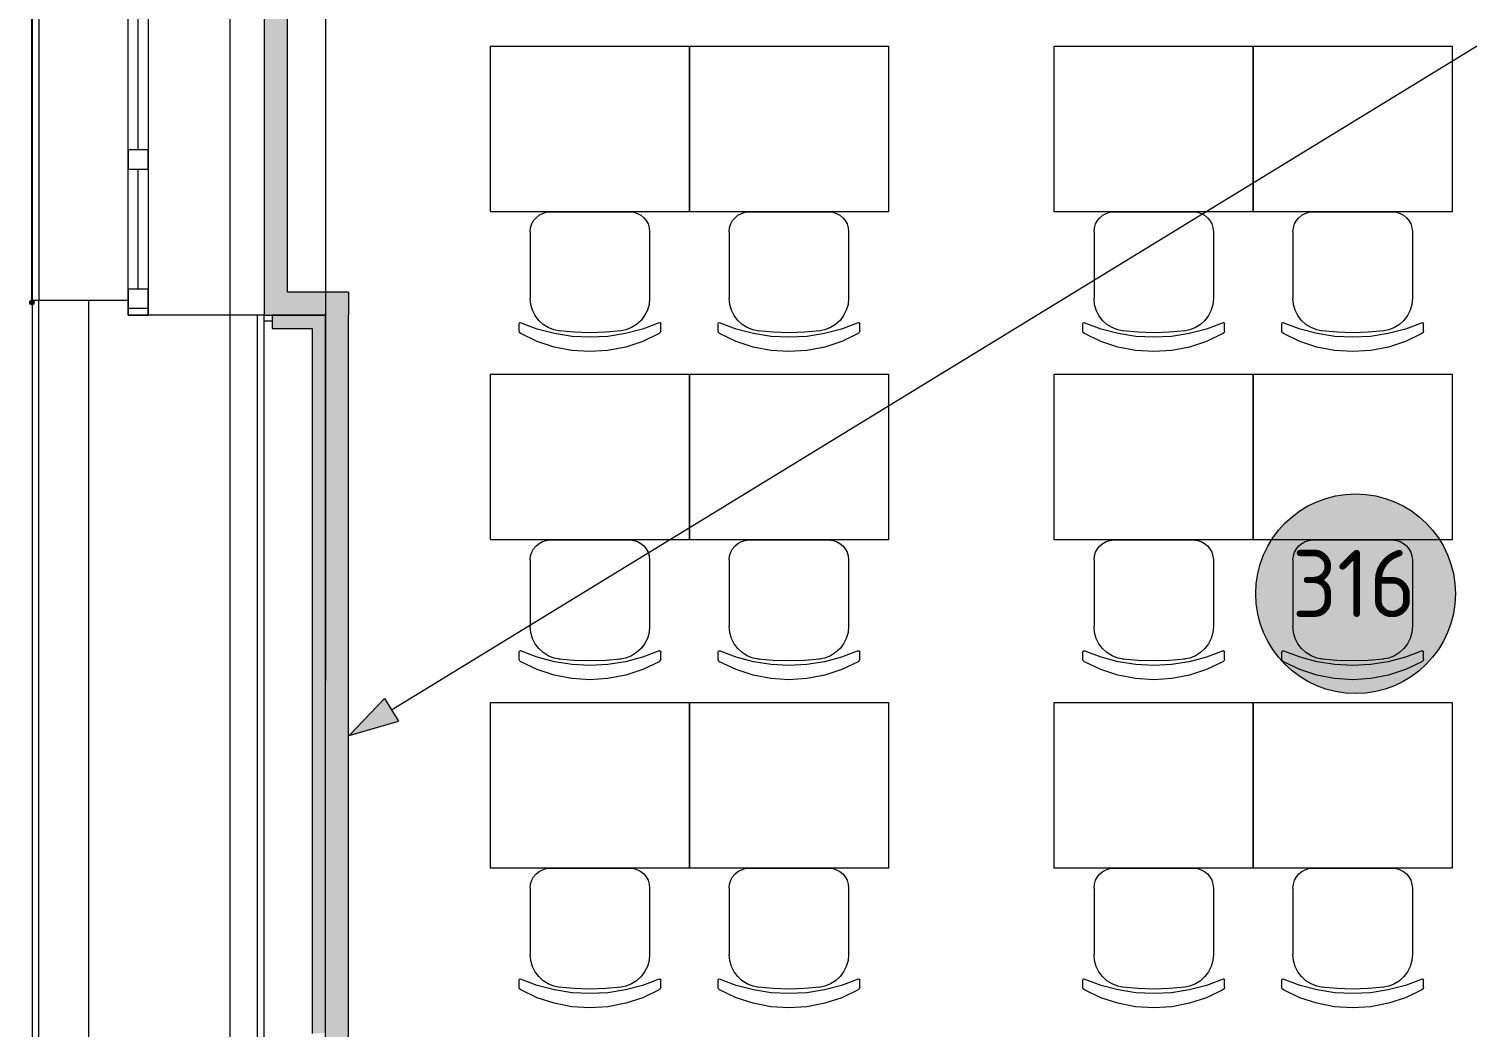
# Model space of a CAD drawing. Header units: millimetres. Extents: x 0 to 1189, y 0 to 841.
# Drawn here: x 232.6 to 275.97, y 523.17 to 553.3 of the extents above; entities that cross this region are included whole.
import ezdxf

# ---------------------------------------------------------------- set-up
doc = ezdxf.new("R2010")
doc.units = ezdxf.units.MM

msp = doc.modelspace()

# ---------------------------------------------------------------- hatches: boundary and pattern name
at = {"true_color": 0xf1d696}
h = msp.add_hatch(color=41, dxfattribs=at)
h.dxf.hatch_style = 2
h.paths.add_polyline_path([(240.398367, 545.354604), (239.698366, 545.354604), (239.698366, 574.194648), (240.398367, 574.194648)])
h = msp.add_hatch(color=41, dxfattribs=at)
h.dxf.hatch_style = 2
h.paths.add_polyline_path([(239.698366, 544.654603), (240.398367, 545.354604), (240.398367, 544.654603)])
h = msp.add_hatch(color=41, dxfattribs=at)
h.dxf.hatch_style = 2
h.paths.add_polyline_path([(239.698366, 545.354604), (240.398367, 545.354604), (239.698366, 544.654603)])
h = msp.add_hatch(color=41, dxfattribs=at)
h.dxf.hatch_style = 2
h.paths.add_polyline_path([(240.398367, 544.654603), (240.398367, 545.354604), (241.542369, 545.354604), (241.542369, 544.654603)])
h = msp.add_hatch(color=41, dxfattribs=at)
h.dxf.hatch_style = 2
h.paths.add_polyline_path([(241.542369, 544.654603), (242.24237, 545.354604), (242.24237, 544.654603)])
h = msp.add_hatch(color=41, dxfattribs=at)
h.dxf.hatch_style = 2
h.paths.add_polyline_path([(241.542369, 545.354604), (242.24237, 545.354604), (241.542369, 544.654603)])
h = msp.add_hatch(color=7)
h.dxf.hatch_style = 2
h.paths.add_polyline_path([(232.698356, 544.951603), (232.761918, 544.978041), (232.788356, 545.041603), (232.761918, 545.105166), (232.698356, 545.131604), (232.688355, 545.131604), (232.624793, 545.105166), (232.598355, 545.041603), (232.624793, 544.978041), (232.688355, 544.951603)])
h = msp.add_hatch(color=7)
h.dxf.hatch_style = 2
h.paths.add_polyline_path([(239.937367, 544.654603), (241.142368, 544.654603), (241.142368, 544.254602), (239.937367, 544.254602)])
h = msp.add_hatch(color=7)
h.dxf.hatch_style = 2
h.paths.add_polyline_path([(241.541369, 544.654603), (241.542369, 522.98957), (241.142368, 522.98957), (241.142368, 544.654603)])
h = msp.add_hatch(color=41, dxfattribs=at)
h.dxf.hatch_style = 2
h.paths.add_polyline_path([(242.24037, 522.591569), (241.540369, 522.591569), (241.542369, 544.654603), (242.24237, 544.654603)])
at = {"true_color": 0xffffff}
h = msp.add_hatch(color=7, dxfattribs=at)
edge = h.paths.add_edge_path()
edge.add_arc((272.606916, 536.25309), 3.011505, 0, 360)
at = {"true_color": 0x0077b0}
h = msp.add_hatch(color=144, dxfattribs=at)
h.dxf.hatch_style = 2
h.paths.add_polyline_path([(242.26037, 531.973583), (243.325372, 533.094585), (243.743372, 532.411584)])

# ---------------------------------------------------------------- linework, layer by layer
at = {"color": 7, "lineweight": 0}
for points in [[(238.672365, 251.095154), (238.672365, 729.022884)], [(241.560369, 544.491603), (241.560369, 574.894649)], [(239.698366, 574.194648), (239.698366, 544.654603)], [(240.398367, 545.354604), (240.398367, 574.194648)], [(232.698356, 561.754629), (232.698356, 545.104603)], [(232.898356, 561.754629), (232.898356, 545.104603)], [(232.688355, 545.041603), (232.688355, 561.441628)], [(235.59836, 549.65461), (235.59836, 557.054622)], [(235.89836, 549.65461), (235.89836, 557.054622)], [(236.198361, 557.054622), (236.198361, 549.65461)], [(235.59836, 549.65461), (236.198361, 549.65461)], [(235.59836, 549.05461), (235.59836, 549.65461)], [(235.59836, 549.65461), (235.59836, 549.05461)], [(236.198361, 549.65461), (236.198361, 549.05461)], [(236.198361, 549.05461), (236.198361, 549.65461)], [(236.198361, 549.05461), (235.59836, 549.05461)], [(235.59836, 545.454604), (235.59836, 549.05461)], [(235.89836, 545.454604), (235.89836, 549.05461)], [(236.198361, 549.05461), (236.198361, 545.454604)], [(235.59836, 545.454604), (236.198361, 545.454604)], [(235.59836, 544.654603), (235.59836, 545.454604)], [(235.59836, 545.454604), (235.59836, 544.654603)], [(236.198361, 545.454604), (236.198361, 544.654603)], [(236.198361, 544.654603), (236.198361, 545.454604)], [(242.24237, 545.354604), (240.398367, 545.354604)], [(242.24237, 545.354604), (242.24237, 544.654603)], [(232.698356, 545.104603), (232.698356, 522.454569)], [(234.398358, 545.104603), (232.698356, 545.104603)], [(232.898356, 522.454569), (232.898356, 545.104603)], [(235.59836, 545.104603), (234.398358, 545.104603)], [(234.398358, 545.104603), (234.398358, 522.454569)], [(236.198361, 544.854603), (235.59836, 544.854603)], [(236.198361, 544.654603), (235.59836, 544.654603)], [(235.59836, 544.654603), (236.198361, 544.654603)], [(239.498366, 544.654603), (236.198361, 544.654603)], [(239.698366, 544.654603), (239.498366, 544.654603)], [(239.498366, 522.754569), (239.498366, 544.654603)], [(239.697366, 544.491603), (239.937367, 544.491603)], [(239.698366, 522.754569), (239.698366, 544.654603)], [(239.698366, 544.654603), (240.398367, 544.654603)], [(241.542369, 544.654603), (239.937367, 544.654603)], [(239.937367, 544.654603), (239.937367, 544.254602)], [(240.398367, 544.654603), (241.542369, 544.654603)], [(241.542369, 544.654603), (241.540369, 522.591569)], [(241.542369, 522.589569), (241.542369, 544.654603)], [(241.542369, 544.491603), (241.560369, 544.491603)], [(242.24037, 521.891568), (242.24237, 544.654603)], [(239.937367, 544.254602), (241.142368, 544.254602)], [(241.142368, 544.254602), (241.142368, 522.98957)], [(269.595412, 536.25359), (269.610957, 536.561459), (269.656582, 536.860433), (269.730775, 537.148997), (269.832022, 537.425639), (269.95881, 537.688845), (270.109626, 537.937102), (270.282956, 538.168898), (270.477288, 538.382718), (270.691109, 538.57705), (270.922904, 538.750381), (271.171162, 538.901197), (271.434368, 539.027985), (271.71101, 539.129232), (271.999574, 539.203425), (272.298547, 539.24905), (272.606416, 539.264595), (272.914462, 539.24905), (273.213589, 539.203425), (273.502287, 539.129232), (273.779043, 539.027985), (274.042346, 538.901197), (274.290685, 538.750381), (274.522546, 538.57705), (274.73642, 538.382718), (274.930793, 538.168898), (275.104155, 537.937102), (275.254993, 537.688845), (275.381796, 537.425639), (275.483052, 537.148997), (275.557249, 536.860433), (275.602876, 536.561459), (275.618421, 536.25359)], [(275.618421, 536.25359), (275.602876, 535.945545), (275.557249, 535.646417), (275.483052, 535.357719), (275.381796, 535.080963), (275.254993, 534.81766), (275.104155, 534.569322), (274.930793, 534.33746), (274.73642, 534.123587), (274.522546, 533.929213), (274.290685, 533.755852), (274.042346, 533.605014), (273.779043, 533.478211), (273.502287, 533.376955), (273.213589, 533.302757), (272.914462, 533.25713), (272.606416, 533.241585), (272.298547, 533.25713), (271.999574, 533.302757), (271.71101, 533.376955), (271.434368, 533.478211), (271.171162, 533.605014), (270.922904, 533.755852), (270.691109, 533.929213), (270.477288, 534.123587), (270.282956, 534.33746), (270.109626, 534.569322), (269.95881, 534.81766), (269.832022, 535.080963), (269.730775, 535.357719), (269.656582, 535.646417), (269.610957, 535.945545), (269.595412, 536.25359)]]:
    msp.add_lwpolyline(points, dxfattribs=at)
at = {"color": 144, "lineweight": 0, "true_color": 0x0077b0}
for points in [[(243.534372, 532.753585), (282.565432, 556.642621)], [(242.26037, 531.973583), (243.325372, 533.094585)], [(243.325372, 533.094585), (243.743372, 532.411584)], [(242.26037, 531.973583), (243.743372, 532.411584)]]:
    msp.add_lwpolyline(points, dxfattribs=at)
at = {"color": 253, "lineweight": 0, "true_color": 0x999999}
for points in [[(246.518377, 547.774608), (246.518377, 552.774615)], [(246.518377, 552.774615), (252.518386, 552.774615)], [(252.518386, 552.774615), (252.518386, 547.774608)], [(252.518386, 547.774608), (252.518386, 552.774615)], [(252.518386, 552.774615), (258.518395, 552.774615)], [(258.518395, 552.774615), (258.518395, 547.774608)], [(263.518403, 547.774608), (263.518403, 552.774615)], [(263.518403, 552.774615), (269.518412, 552.774615)], [(269.518412, 552.774615), (269.518412, 547.774608)], [(269.518412, 547.774608), (269.518412, 552.774615)], [(269.518412, 552.774615), (275.518421, 552.774615)], [(275.518421, 552.774615), (275.518421, 547.774608)], [(252.518386, 547.774608), (246.518377, 547.774608)], [(247.719378, 547.174607), (247.731584, 547.295708), (247.766582, 547.40842), (247.821947, 547.510349), (247.895254, 547.599107), (247.984076, 547.672303), (248.085988, 547.727545), (248.198565, 547.762443), (248.319379, 547.774608)], [(247.719378, 547.174607), (247.731584, 547.295708), (247.766582, 547.40842), (247.821947, 547.510349), (247.895254, 547.599107), (247.984076, 547.672303), (248.085988, 547.727545), (248.198565, 547.762443), (248.319379, 547.774608)], [(248.318379, 547.774608), (250.719383, 547.774608)], [(248.318379, 547.774608), (250.719383, 547.774608)], [(250.719383, 547.774608), (250.840198, 547.762443), (250.952774, 547.727545), (251.054686, 547.672303), (251.143509, 547.599107), (251.216815, 547.510349), (251.272181, 547.40842), (251.307179, 547.295708), (251.319384, 547.174607)], [(250.719383, 547.774608), (250.840198, 547.762443), (250.952774, 547.727545), (251.054686, 547.672303), (251.143509, 547.599107), (251.216815, 547.510349), (251.272181, 547.40842), (251.307179, 547.295708), (251.319384, 547.174607)], [(258.518395, 547.774608), (252.518386, 547.774608)], [(253.719388, 547.174607), (253.731593, 547.295708), (253.766591, 547.40842), (253.821956, 547.510349), (253.895263, 547.599107), (253.984085, 547.672303), (254.085998, 547.727545), (254.198574, 547.762443), (254.319389, 547.774608)], [(253.719388, 547.174607), (253.731593, 547.295708), (253.766591, 547.40842), (253.821956, 547.510349), (253.895263, 547.599107), (253.984085, 547.672303), (254.085998, 547.727545), (254.198574, 547.762443), (254.319389, 547.774608)], [(254.318389, 547.774608), (256.719392, 547.774608)], [(254.318389, 547.774608), (256.719392, 547.774608)], [(256.719392, 547.774608), (256.840207, 547.762443), (256.952783, 547.727545), (257.054695, 547.672303), (257.143518, 547.599107), (257.216825, 547.510349), (257.27219, 547.40842), (257.307188, 547.295708), (257.319393, 547.174607)], [(256.719392, 547.774608), (256.840207, 547.762443), (256.952783, 547.727545), (257.054695, 547.672303), (257.143518, 547.599107), (257.216825, 547.510349), (257.27219, 547.40842), (257.307188, 547.295708), (257.319393, 547.174607)], [(269.518412, 547.774608), (263.518403, 547.774608)], [(264.719404, 547.174607), (264.73161, 547.295708), (264.766608, 547.40842), (264.821973, 547.510349), (264.89528, 547.599107), (264.984102, 547.672303), (265.086014, 547.727545), (265.198591, 547.762443), (265.319405, 547.774608)], [(264.719404, 547.174607), (264.73161, 547.295708), (264.766608, 547.40842), (264.821973, 547.510349), (264.89528, 547.599107), (264.984102, 547.672303), (265.086014, 547.727545), (265.198591, 547.762443), (265.319405, 547.774608)], [(265.318405, 547.774608), (267.719409, 547.774608)], [(265.318405, 547.774608), (267.719409, 547.774608)], [(267.719409, 547.774608), (267.840224, 547.762443), (267.9528, 547.727545), (268.054712, 547.672303), (268.143535, 547.599107), (268.216841, 547.510349), (268.272207, 547.40842), (268.307205, 547.295708), (268.31941, 547.174607)], [(267.719409, 547.774608), (267.840224, 547.762443), (267.9528, 547.727545), (268.054712, 547.672303), (268.143535, 547.599107), (268.216841, 547.510349), (268.272207, 547.40842), (268.307205, 547.295708), (268.31941, 547.174607)], [(275.518421, 547.774608), (269.518412, 547.774608)], [(270.719414, 547.174607), (270.731619, 547.295708), (270.766617, 547.40842), (270.821982, 547.510349), (270.895289, 547.599107), (270.984111, 547.672303), (271.086024, 547.727545), (271.1986, 547.762443), (271.319415, 547.774608)], [(270.719414, 547.174607), (270.731619, 547.295708), (270.766617, 547.40842), (270.821982, 547.510349), (270.895289, 547.599107), (270.984111, 547.672303), (271.086024, 547.727545), (271.1986, 547.762443), (271.319415, 547.774608)], [(271.318415, 547.774608), (273.719418, 547.774608)], [(271.318415, 547.774608), (273.719418, 547.774608)], [(273.719418, 547.774608), (273.840233, 547.762443), (273.952809, 547.727545), (274.054721, 547.672303), (274.143544, 547.599107), (274.216851, 547.510349), (274.272216, 547.40842), (274.307214, 547.295708), (274.319419, 547.174607)], [(273.719418, 547.774608), (273.840233, 547.762443), (273.952809, 547.727545), (274.054721, 547.672303), (274.143544, 547.599107), (274.216851, 547.510349), (274.272216, 547.40842), (274.307214, 547.295708), (274.319419, 547.174607)], [(247.719378, 547.174607), (247.719378, 545.171604)], [(247.719378, 547.174607), (247.719378, 545.171604)], [(251.319384, 547.174607), (251.319384, 545.171604)], [(251.319384, 547.174607), (251.319384, 545.171604)], [(253.719388, 547.174607), (253.719388, 545.171604)], [(253.719388, 547.174607), (253.719388, 545.171604)], [(257.319393, 547.174607), (257.319393, 545.171604)], [(257.319393, 547.174607), (257.319393, 545.171604)], [(264.719404, 547.174607), (264.719404, 545.171604)], [(264.719404, 547.174607), (264.719404, 545.171604)], [(268.31941, 547.174607), (268.31941, 545.171604)], [(268.31941, 547.174607), (268.31941, 545.171604)], [(270.719414, 547.174607), (270.719414, 545.171604)], [(270.719414, 547.174607), (270.719414, 545.171604)], [(274.319419, 547.174607), (274.319419, 545.171604)], [(274.319419, 547.174607), (274.319419, 545.171604)], [(248.61938, 544.176602), (248.433995, 544.213245), (248.263176, 544.281868), (248.110053, 544.379014), (247.977754, 544.501228), (247.869408, 544.64505), (247.788144, 544.807025), (247.737091, 544.983695), (247.719378, 545.171604)], [(248.61938, 544.176602), (248.433995, 544.213245), (248.263176, 544.281868), (248.110053, 544.379014), (247.977754, 544.501228), (247.869408, 544.64505), (247.788144, 544.807025), (247.737091, 544.983695), (247.719378, 545.171604)], [(251.319384, 545.171604), (251.301671, 544.983695), (251.250618, 544.807025), (251.169354, 544.64505), (251.061009, 544.501228), (250.92871, 544.379014), (250.775586, 544.281868), (250.604768, 544.213245), (250.419383, 544.176602)], [(251.319384, 545.171604), (251.301671, 544.983695), (251.250618, 544.807025), (251.169354, 544.64505), (251.061009, 544.501228), (250.92871, 544.379014), (250.775586, 544.281868), (250.604768, 544.213245), (250.419383, 544.176602)], [(254.619389, 544.176602), (254.434004, 544.213245), (254.263185, 544.281868), (254.110062, 544.379014), (253.977763, 544.501228), (253.869417, 544.64505), (253.788153, 544.807025), (253.737101, 544.983695), (253.719388, 545.171604)], [(254.619389, 544.176602), (254.434004, 544.213245), (254.263185, 544.281868), (254.110062, 544.379014), (253.977763, 544.501228), (253.869417, 544.64505), (253.788153, 544.807025), (253.737101, 544.983695), (253.719388, 545.171604)], [(257.319393, 545.171604), (257.30168, 544.983695), (257.250627, 544.807025), (257.169364, 544.64505), (257.061018, 544.501228), (256.928719, 544.379014), (256.775595, 544.281868), (256.604777, 544.213245), (256.419392, 544.176602)], [(257.319393, 545.171604), (257.30168, 544.983695), (257.250627, 544.807025), (257.169364, 544.64505), (257.061018, 544.501228), (256.928719, 544.379014), (256.775595, 544.281868), (256.604777, 544.213245), (256.419392, 544.176602)], [(265.619406, 544.176602), (265.434021, 544.213245), (265.263202, 544.281868), (265.110079, 544.379014), (264.97778, 544.501228), (264.869434, 544.64505), (264.78817, 544.807025), (264.737117, 544.983695), (264.719404, 545.171604)], [(265.619406, 544.176602), (265.434021, 544.213245), (265.263202, 544.281868), (265.110079, 544.379014), (264.97778, 544.501228), (264.869434, 544.64505), (264.78817, 544.807025), (264.737117, 544.983695), (264.719404, 545.171604)], [(268.31941, 545.171604), (268.301697, 544.983695), (268.250644, 544.807025), (268.16938, 544.64505), (268.061035, 544.501228), (267.928736, 544.379014), (267.775612, 544.281868), (267.604794, 544.213245), (267.419409, 544.176602)], [(268.31941, 545.171604), (268.301697, 544.983695), (268.250644, 544.807025), (268.16938, 544.64505), (268.061035, 544.501228), (267.928736, 544.379014), (267.775612, 544.281868), (267.604794, 544.213245), (267.419409, 544.176602)], [(271.619415, 544.176602), (271.43403, 544.213245), (271.263211, 544.281868), (271.110088, 544.379014), (270.977789, 544.501228), (270.869443, 544.64505), (270.788179, 544.807025), (270.737127, 544.983695), (270.719414, 545.171604)], [(271.619415, 544.176602), (271.43403, 544.213245), (271.263211, 544.281868), (271.110088, 544.379014), (270.977789, 544.501228), (270.869443, 544.64505), (270.788179, 544.807025), (270.737127, 544.983695), (270.719414, 545.171604)], [(274.319419, 545.171604), (274.301706, 544.983695), (274.250653, 544.807025), (274.16939, 544.64505), (274.061044, 544.501228), (273.928745, 544.379014), (273.775621, 544.281868), (273.604803, 544.213245), (273.419418, 544.176602)], [(274.319419, 545.171604), (274.301706, 544.983695), (274.250653, 544.807025), (274.16939, 544.64505), (274.061044, 544.501228), (273.928745, 544.379014), (273.775621, 544.281868), (273.604803, 544.213245), (273.419418, 544.176602)], [(247.384378, 544.401602), (247.393003, 544.422977), (247.414378, 544.431602), (247.427378, 544.428602)], [(247.384378, 544.401602), (247.393003, 544.422977), (247.414378, 544.431602), (247.427378, 544.428602)], [(247.384378, 544.184602), (247.384378, 544.401602)], [(247.384378, 544.184602), (247.384378, 544.401602)], [(251.611384, 544.428602), (251.107321, 544.238087), (250.587883, 544.100727), (250.057195, 544.017555), (249.519381, 543.989602), (248.981568, 544.017555), (248.45088, 544.100727), (247.931441, 544.238087), (247.427378, 544.428602)], [(251.611384, 544.428602), (251.107321, 544.238087), (250.587883, 544.100727), (250.057195, 544.017555), (249.519381, 543.989602), (248.981568, 544.017555), (248.45088, 544.100727), (247.931441, 544.238087), (247.427378, 544.428602)], [(251.611384, 544.428602), (251.624384, 544.431602), (251.645759, 544.422977), (251.654384, 544.401602)], [(251.611384, 544.428602), (251.624384, 544.431602), (251.645759, 544.422977), (251.654384, 544.401602)], [(251.654384, 544.184602), (251.654384, 544.401602)], [(251.654384, 544.184602), (251.654384, 544.401602)], [(253.384387, 544.401602), (253.393012, 544.422977), (253.414387, 544.431602), (253.427387, 544.428602)], [(253.384387, 544.401602), (253.393012, 544.422977), (253.414387, 544.431602), (253.427387, 544.428602)], [(253.384387, 544.184602), (253.384387, 544.401602)], [(253.384387, 544.184602), (253.384387, 544.401602)], [(257.611394, 544.428602), (257.10733, 544.238087), (256.587892, 544.100727), (256.057204, 544.017555), (255.51939, 543.989602), (254.981577, 544.017555), (254.450889, 544.100727), (253.93145, 544.238087), (253.427387, 544.428602)], [(257.611394, 544.428602), (257.10733, 544.238087), (256.587892, 544.100727), (256.057204, 544.017555), (255.51939, 543.989602), (254.981577, 544.017555), (254.450889, 544.100727), (253.93145, 544.238087), (253.427387, 544.428602)], [(257.611394, 544.428602), (257.624394, 544.431602), (257.645769, 544.422977), (257.654394, 544.401602)], [(257.611394, 544.428602), (257.624394, 544.431602), (257.645769, 544.422977), (257.654394, 544.401602)], [(257.654394, 544.184602), (257.654394, 544.401602)], [(257.654394, 544.184602), (257.654394, 544.401602)], [(264.384404, 544.401602), (264.393029, 544.422977), (264.414404, 544.431602), (264.427404, 544.428602)], [(264.384404, 544.401602), (264.393029, 544.422977), (264.414404, 544.431602), (264.427404, 544.428602)], [(264.384404, 544.184602), (264.384404, 544.401602)], [(264.384404, 544.184602), (264.384404, 544.401602)], [(268.61141, 544.428602), (268.107347, 544.238087), (267.587909, 544.100727), (267.057221, 544.017555), (266.519407, 543.989602), (265.981594, 544.017555), (265.450906, 544.100727), (264.931467, 544.238087), (264.427404, 544.428602)], [(268.61141, 544.428602), (268.107347, 544.238087), (267.587909, 544.100727), (267.057221, 544.017555), (266.519407, 543.989602), (265.981594, 544.017555), (265.450906, 544.100727), (264.931467, 544.238087), (264.427404, 544.428602)], [(268.61141, 544.428602), (268.62441, 544.431602), (268.645785, 544.422977), (268.65441, 544.401602)], [(268.61141, 544.428602), (268.62441, 544.431602), (268.645785, 544.422977), (268.65441, 544.401602)], [(268.65441, 544.184602), (268.65441, 544.401602)], [(268.65441, 544.184602), (268.65441, 544.401602)], [(270.384413, 544.401602), (270.393038, 544.422977), (270.414413, 544.431602), (270.427413, 544.428602)], [(270.384413, 544.401602), (270.393038, 544.422977), (270.414413, 544.431602), (270.427413, 544.428602)], [(270.384413, 544.184602), (270.384413, 544.401602)], [(270.384413, 544.184602), (270.384413, 544.401602)], [(274.61142, 544.428602), (274.107356, 544.238087), (273.587918, 544.100727), (273.05723, 544.017555), (272.519416, 543.989602), (271.981603, 544.017555), (271.450915, 544.100727), (270.931476, 544.238087), (270.427413, 544.428602)], [(274.61142, 544.428602), (274.107356, 544.238087), (273.587918, 544.100727), (273.05723, 544.017555), (272.519416, 543.989602), (271.981603, 544.017555), (271.450915, 544.100727), (270.931476, 544.238087), (270.427413, 544.428602)], [(274.61142, 544.428602), (274.62442, 544.431602), (274.645795, 544.422977), (274.65442, 544.401602)], [(274.61142, 544.428602), (274.62442, 544.431602), (274.645795, 544.422977), (274.65442, 544.401602)], [(274.65442, 544.184602), (274.65442, 544.401602)], [(274.65442, 544.184602), (274.65442, 544.401602)], [(247.431378, 544.100602), (247.397003, 544.136602), (247.384378, 544.184602)], [(247.431378, 544.100602), (247.397003, 544.136602), (247.384378, 544.184602)], [(251.607384, 544.100602), (251.114352, 543.866305), (250.597883, 543.696976), (250.064163, 543.594211), (249.519381, 543.559601), (248.974599, 543.594211), (248.44088, 543.696976), (247.92441, 543.866305), (247.431378, 544.100602)], [(251.607384, 544.100602), (251.114352, 543.866305), (250.597883, 543.696976), (250.064163, 543.594211), (249.519381, 543.559601), (248.974599, 543.594211), (248.44088, 543.696976), (247.92441, 543.866305), (247.431378, 544.100602)], [(250.460383, 544.181602), (249.991007, 544.140227), (249.519381, 544.126602), (249.047755, 544.140227), (248.57838, 544.181602)], [(250.460383, 544.181602), (249.991007, 544.140227), (249.519381, 544.126602), (249.047755, 544.140227), (248.57838, 544.181602)], [(251.654384, 544.184602), (251.641759, 544.136602), (251.607384, 544.100602)], [(251.654384, 544.184602), (251.641759, 544.136602), (251.607384, 544.100602)], [(253.431387, 544.100602), (253.397012, 544.136602), (253.384387, 544.184602)], [(253.431387, 544.100602), (253.397012, 544.136602), (253.384387, 544.184602)], [(257.607394, 544.100602), (257.114362, 543.866305), (256.597892, 543.696976), (256.064172, 543.594211), (255.51939, 543.559601), (254.974608, 543.594211), (254.440889, 543.696976), (253.924419, 543.866305), (253.431387, 544.100602)], [(257.607394, 544.100602), (257.114362, 543.866305), (256.597892, 543.696976), (256.064172, 543.594211), (255.51939, 543.559601), (254.974608, 543.594211), (254.440889, 543.696976), (253.924419, 543.866305), (253.431387, 544.100602)], [(256.460392, 544.181602), (255.991016, 544.140227), (255.51939, 544.126602), (255.047765, 544.140227), (254.578389, 544.181602)], [(256.460392, 544.181602), (255.991016, 544.140227), (255.51939, 544.126602), (255.047765, 544.140227), (254.578389, 544.181602)], [(257.654394, 544.184602), (257.641769, 544.136602), (257.607394, 544.100602)], [(257.654394, 544.184602), (257.641769, 544.136602), (257.607394, 544.100602)], [(264.431404, 544.100602), (264.397029, 544.136602), (264.384404, 544.184602)], [(264.431404, 544.100602), (264.397029, 544.136602), (264.384404, 544.184602)], [(268.60741, 544.100602), (268.114378, 543.866305), (267.597909, 543.696976), (267.064189, 543.594211), (266.519407, 543.559601), (265.974625, 543.594211), (265.440906, 543.696976), (264.924436, 543.866305), (264.431404, 544.100602)], [(268.60741, 544.100602), (268.114378, 543.866305), (267.597909, 543.696976), (267.064189, 543.594211), (266.519407, 543.559601), (265.974625, 543.594211), (265.440906, 543.696976), (264.924436, 543.866305), (264.431404, 544.100602)], [(267.460409, 544.181602), (266.991033, 544.140227), (266.519407, 544.126602), (266.047781, 544.140227), (265.578406, 544.181602)], [(267.460409, 544.181602), (266.991033, 544.140227), (266.519407, 544.126602), (266.047781, 544.140227), (265.578406, 544.181602)], [(268.65441, 544.184602), (268.641785, 544.136602), (268.60741, 544.100602)], [(268.65441, 544.184602), (268.641785, 544.136602), (268.60741, 544.100602)], [(270.431413, 544.100602), (270.397038, 544.136602), (270.384413, 544.184602)], [(270.431413, 544.100602), (270.397038, 544.136602), (270.384413, 544.184602)], [(274.60742, 544.100602), (274.114388, 543.866305), (273.597918, 543.696976), (273.064198, 543.594211), (272.519416, 543.559601), (271.974634, 543.594211), (271.440915, 543.696976), (270.924445, 543.866305), (270.431413, 544.100602)], [(274.60742, 544.100602), (274.114388, 543.866305), (273.597918, 543.696976), (273.064198, 543.594211), (272.519416, 543.559601), (271.974634, 543.594211), (271.440915, 543.696976), (270.924445, 543.866305), (270.431413, 544.100602)], [(273.460418, 544.181602), (272.991042, 544.140227), (272.519416, 544.126602), (272.047791, 544.140227), (271.578415, 544.181602)], [(273.460418, 544.181602), (272.991042, 544.140227), (272.519416, 544.126602), (272.047791, 544.140227), (271.578415, 544.181602)], [(274.65442, 544.184602), (274.641795, 544.136602), (274.60742, 544.100602)], [(274.65442, 544.184602), (274.641795, 544.136602), (274.60742, 544.100602)], [(246.518377, 537.874592), (246.518377, 542.8746)], [(246.518377, 542.8746), (252.518386, 542.8746)], [(252.518386, 542.8746), (252.518386, 537.874592)], [(252.518386, 537.874592), (252.518386, 542.8746)], [(252.518386, 542.8746), (258.518395, 542.8746)], [(258.518395, 542.8746), (258.518395, 537.874592)], [(263.518403, 537.874592), (263.518403, 542.8746)], [(263.518403, 542.8746), (269.518412, 542.8746)], [(269.518412, 542.8746), (269.518412, 537.874592)], [(269.518412, 537.874592), (269.518412, 542.8746)], [(269.518412, 542.8746), (275.518421, 542.8746)], [(275.518421, 542.8746), (275.518421, 537.874592)], [(252.518386, 537.874592), (246.518377, 537.874592)], [(247.719378, 537.274592), (247.731584, 537.395693), (247.766582, 537.508404), (247.821947, 537.610334), (247.895254, 537.699092), (247.984076, 537.772288), (248.085988, 537.82753), (248.198565, 537.862428), (248.319379, 537.874592)], [(247.719378, 537.274592), (247.731584, 537.395693), (247.766582, 537.508404), (247.821947, 537.610334), (247.895254, 537.699092), (247.984076, 537.772288), (248.085988, 537.82753), (248.198565, 537.862428), (248.319379, 537.874592)], [(248.318379, 537.874592), (250.719383, 537.874592)], [(248.318379, 537.874592), (250.719383, 537.874592)], [(250.719383, 537.874592), (250.840198, 537.862428), (250.952774, 537.82753), (251.054686, 537.772288), (251.143509, 537.699092), (251.216815, 537.610334), (251.272181, 537.508404), (251.307179, 537.395693), (251.319384, 537.274592)], [(250.719383, 537.874592), (250.840198, 537.862428), (250.952774, 537.82753), (251.054686, 537.772288), (251.143509, 537.699092), (251.216815, 537.610334), (251.272181, 537.508404), (251.307179, 537.395693), (251.319384, 537.274592)], [(258.518395, 537.874592), (252.518386, 537.874592)], [(253.719388, 537.274592), (253.731593, 537.395693), (253.766591, 537.508404), (253.821956, 537.610334), (253.895263, 537.699092), (253.984085, 537.772288), (254.085998, 537.82753), (254.198574, 537.862428), (254.319389, 537.874592)], [(253.719388, 537.274592), (253.731593, 537.395693), (253.766591, 537.508404), (253.821956, 537.610334), (253.895263, 537.699092), (253.984085, 537.772288), (254.085998, 537.82753), (254.198574, 537.862428), (254.319389, 537.874592)], [(254.318389, 537.874592), (256.719392, 537.874592)], [(254.318389, 537.874592), (256.719392, 537.874592)], [(256.719392, 537.874592), (256.840207, 537.862428), (256.952783, 537.82753), (257.054695, 537.772288), (257.143518, 537.699092), (257.216825, 537.610334), (257.27219, 537.508404), (257.307188, 537.395693), (257.319393, 537.274592)], [(256.719392, 537.874592), (256.840207, 537.862428), (256.952783, 537.82753), (257.054695, 537.772288), (257.143518, 537.699092), (257.216825, 537.610334), (257.27219, 537.508404), (257.307188, 537.395693), (257.319393, 537.274592)], [(269.518412, 537.874592), (263.518403, 537.874592)], [(264.719404, 537.274592), (264.73161, 537.395693), (264.766608, 537.508404), (264.821973, 537.610334), (264.89528, 537.699092), (264.984102, 537.772288), (265.086014, 537.82753), (265.198591, 537.862428), (265.319405, 537.874592)], [(264.719404, 537.274592), (264.73161, 537.395693), (264.766608, 537.508404), (264.821973, 537.610334), (264.89528, 537.699092), (264.984102, 537.772288), (265.086014, 537.82753), (265.198591, 537.862428), (265.319405, 537.874592)], [(265.318405, 537.874592), (267.719409, 537.874592)], [(265.318405, 537.874592), (267.719409, 537.874592)], [(267.719409, 537.874592), (267.840224, 537.862428), (267.9528, 537.82753), (268.054712, 537.772288), (268.143535, 537.699092), (268.216841, 537.610334), (268.272207, 537.508404), (268.307205, 537.395693), (268.31941, 537.274592)], [(267.719409, 537.874592), (267.840224, 537.862428), (267.9528, 537.82753), (268.054712, 537.772288), (268.143535, 537.699092), (268.216841, 537.610334), (268.272207, 537.508404), (268.307205, 537.395693), (268.31941, 537.274592)], [(275.518421, 537.874592), (269.518412, 537.874592)], [(270.719414, 537.274592), (270.731619, 537.395693), (270.766617, 537.508404), (270.821982, 537.610334), (270.895289, 537.699092), (270.984111, 537.772288), (271.086024, 537.82753), (271.1986, 537.862428), (271.319415, 537.874592)], [(270.719414, 537.274592), (270.731619, 537.395693), (270.766617, 537.508404), (270.821982, 537.610334), (270.895289, 537.699092), (270.984111, 537.772288), (271.086024, 537.82753), (271.1986, 537.862428), (271.319415, 537.874592)], [(271.318415, 537.874592), (273.719418, 537.874592)], [(271.318415, 537.874592), (273.719418, 537.874592)], [(273.719418, 537.874592), (273.840233, 537.862428), (273.952809, 537.82753), (274.054721, 537.772288), (274.143544, 537.699092), (274.216851, 537.610334), (274.272216, 537.508404), (274.307214, 537.395693), (274.319419, 537.274592)], [(273.719418, 537.874592), (273.840233, 537.862428), (273.952809, 537.82753), (274.054721, 537.772288), (274.143544, 537.699092), (274.216851, 537.610334), (274.272216, 537.508404), (274.307214, 537.395693), (274.319419, 537.274592)], [(247.719378, 537.274592), (247.719378, 535.271588)], [(247.719378, 537.274592), (247.719378, 535.271588)], [(251.319384, 537.274592), (251.319384, 535.271588)], [(251.319384, 537.274592), (251.319384, 535.271588)], [(253.719388, 537.274592), (253.719388, 535.271588)], [(253.719388, 537.274592), (253.719388, 535.271588)], [(257.319393, 537.274592), (257.319393, 535.271588)], [(257.319393, 537.274592), (257.319393, 535.271588)], [(264.719404, 537.274592), (264.719404, 535.271588)], [(264.719404, 537.274592), (264.719404, 535.271588)], [(268.31941, 537.274592), (268.31941, 535.271588)], [(268.31941, 537.274592), (268.31941, 535.271588)], [(270.719414, 537.274592), (270.719414, 535.271588)], [(270.719414, 537.274592), (270.719414, 535.271588)], [(274.319419, 537.274592), (274.319419, 535.271588)], [(274.319419, 537.274592), (274.319419, 535.271588)], [(248.61938, 534.276587), (248.433995, 534.31323), (248.263176, 534.381853), (248.110053, 534.478999), (247.977754, 534.601212), (247.869408, 534.745035), (247.788144, 534.90701), (247.737091, 535.08368), (247.719378, 535.271588)], [(248.61938, 534.276587), (248.433995, 534.31323), (248.263176, 534.381853), (248.110053, 534.478999), (247.977754, 534.601212), (247.869408, 534.745035), (247.788144, 534.90701), (247.737091, 535.08368), (247.719378, 535.271588)], [(251.319384, 535.271588), (251.301671, 535.08368), (251.250618, 534.90701), (251.169354, 534.745035), (251.061009, 534.601212), (250.92871, 534.478999), (250.775586, 534.381853), (250.604768, 534.31323), (250.419383, 534.276587)], [(251.319384, 535.271588), (251.301671, 535.08368), (251.250618, 534.90701), (251.169354, 534.745035), (251.061009, 534.601212), (250.92871, 534.478999), (250.775586, 534.381853), (250.604768, 534.31323), (250.419383, 534.276587)], [(254.619389, 534.276587), (254.434004, 534.31323), (254.263185, 534.381853), (254.110062, 534.478999), (253.977763, 534.601212), (253.869417, 534.745035), (253.788153, 534.90701), (253.737101, 535.08368), (253.719388, 535.271588)], [(254.619389, 534.276587), (254.434004, 534.31323), (254.263185, 534.381853), (254.110062, 534.478999), (253.977763, 534.601212), (253.869417, 534.745035), (253.788153, 534.90701), (253.737101, 535.08368), (253.719388, 535.271588)], [(257.319393, 535.271588), (257.30168, 535.08368), (257.250627, 534.90701), (257.169364, 534.745035), (257.061018, 534.601212), (256.928719, 534.478999), (256.775595, 534.381853), (256.604777, 534.31323), (256.419392, 534.276587)], [(257.319393, 535.271588), (257.30168, 535.08368), (257.250627, 534.90701), (257.169364, 534.745035), (257.061018, 534.601212), (256.928719, 534.478999), (256.775595, 534.381853), (256.604777, 534.31323), (256.419392, 534.276587)], [(265.619406, 534.276587), (265.434021, 534.31323), (265.263202, 534.381853), (265.110079, 534.478999), (264.97778, 534.601212), (264.869434, 534.745035), (264.78817, 534.90701), (264.737117, 535.08368), (264.719404, 535.271588)], [(265.619406, 534.276587), (265.434021, 534.31323), (265.263202, 534.381853), (265.110079, 534.478999), (264.97778, 534.601212), (264.869434, 534.745035), (264.78817, 534.90701), (264.737117, 535.08368), (264.719404, 535.271588)], [(268.31941, 535.271588), (268.301697, 535.08368), (268.250644, 534.90701), (268.16938, 534.745035), (268.061035, 534.601212), (267.928736, 534.478999), (267.775612, 534.381853), (267.604794, 534.31323), (267.419409, 534.276587)], [(268.31941, 535.271588), (268.301697, 535.08368), (268.250644, 534.90701), (268.16938, 534.745035), (268.061035, 534.601212), (267.928736, 534.478999), (267.775612, 534.381853), (267.604794, 534.31323), (267.419409, 534.276587)], [(271.619415, 534.276587), (271.43403, 534.31323), (271.263211, 534.381853), (271.110088, 534.478999), (270.977789, 534.601212), (270.869443, 534.745035), (270.788179, 534.90701), (270.737127, 535.08368), (270.719414, 535.271588)], [(271.619415, 534.276587), (271.43403, 534.31323), (271.263211, 534.381853), (271.110088, 534.478999), (270.977789, 534.601212), (270.869443, 534.745035), (270.788179, 534.90701), (270.737127, 535.08368), (270.719414, 535.271588)], [(274.319419, 535.271588), (274.301706, 535.08368), (274.250653, 534.90701), (274.16939, 534.745035), (274.061044, 534.601212), (273.928745, 534.478999), (273.775621, 534.381853), (273.604803, 534.31323), (273.419418, 534.276587)], [(274.319419, 535.271588), (274.301706, 535.08368), (274.250653, 534.90701), (274.16939, 534.745035), (274.061044, 534.601212), (273.928745, 534.478999), (273.775621, 534.381853), (273.604803, 534.31323), (273.419418, 534.276587)], [(247.384378, 534.501587), (247.393003, 534.522962), (247.414378, 534.531587), (247.427378, 534.528587)], [(247.384378, 534.501587), (247.393003, 534.522962), (247.414378, 534.531587), (247.427378, 534.528587)], [(247.384378, 534.284587), (247.384378, 534.501587)], [(247.384378, 534.284587), (247.384378, 534.501587)], [(251.611384, 534.528587), (251.107321, 534.338071), (250.587883, 534.200712), (250.057195, 534.11754), (249.519381, 534.089587), (248.981568, 534.11754), (248.45088, 534.200712), (247.931441, 534.338071), (247.427378, 534.528587)], [(251.611384, 534.528587), (251.107321, 534.338071), (250.587883, 534.200712), (250.057195, 534.11754), (249.519381, 534.089587), (248.981568, 534.11754), (248.45088, 534.200712), (247.931441, 534.338071), (247.427378, 534.528587)], [(251.611384, 534.528587), (251.624384, 534.531587), (251.645759, 534.522962), (251.654384, 534.501587)], [(251.611384, 534.528587), (251.624384, 534.531587), (251.645759, 534.522962), (251.654384, 534.501587)], [(251.654384, 534.284587), (251.654384, 534.501587)], [(251.654384, 534.284587), (251.654384, 534.501587)], [(253.384387, 534.501587), (253.393012, 534.522962), (253.414387, 534.531587), (253.427387, 534.528587)], [(253.384387, 534.501587), (253.393012, 534.522962), (253.414387, 534.531587), (253.427387, 534.528587)], [(253.384387, 534.284587), (253.384387, 534.501587)], [(253.384387, 534.284587), (253.384387, 534.501587)], [(257.611394, 534.528587), (257.10733, 534.338071), (256.587892, 534.200712), (256.057204, 534.11754), (255.51939, 534.089587), (254.981577, 534.11754), (254.450889, 534.200712), (253.93145, 534.338071), (253.427387, 534.528587)], [(257.611394, 534.528587), (257.10733, 534.338071), (256.587892, 534.200712), (256.057204, 534.11754), (255.51939, 534.089587), (254.981577, 534.11754), (254.450889, 534.200712), (253.93145, 534.338071), (253.427387, 534.528587)], [(257.611394, 534.528587), (257.624394, 534.531587), (257.645769, 534.522962), (257.654394, 534.501587)], [(257.611394, 534.528587), (257.624394, 534.531587), (257.645769, 534.522962), (257.654394, 534.501587)], [(257.654394, 534.284587), (257.654394, 534.501587)], [(257.654394, 534.284587), (257.654394, 534.501587)], [(264.384404, 534.501587), (264.393029, 534.522962), (264.414404, 534.531587), (264.427404, 534.528587)], [(264.384404, 534.501587), (264.393029, 534.522962), (264.414404, 534.531587), (264.427404, 534.528587)], [(264.384404, 534.284587), (264.384404, 534.501587)], [(264.384404, 534.284587), (264.384404, 534.501587)], [(268.61141, 534.528587), (268.107347, 534.338071), (267.587909, 534.200712), (267.057221, 534.11754), (266.519407, 534.089587), (265.981594, 534.11754), (265.450906, 534.200712), (264.931467, 534.338071), (264.427404, 534.528587)], [(268.61141, 534.528587), (268.107347, 534.338071), (267.587909, 534.200712), (267.057221, 534.11754), (266.519407, 534.089587), (265.981594, 534.11754), (265.450906, 534.200712), (264.931467, 534.338071), (264.427404, 534.528587)], [(268.61141, 534.528587), (268.62441, 534.531587), (268.645785, 534.522962), (268.65441, 534.501587)], [(268.61141, 534.528587), (268.62441, 534.531587), (268.645785, 534.522962), (268.65441, 534.501587)], [(268.65441, 534.284587), (268.65441, 534.501587)], [(268.65441, 534.284587), (268.65441, 534.501587)], [(270.384413, 534.501587), (270.393038, 534.522962), (270.414413, 534.531587), (270.427413, 534.528587)], [(270.384413, 534.501587), (270.393038, 534.522962), (270.414413, 534.531587), (270.427413, 534.528587)], [(270.384413, 534.284587), (270.384413, 534.501587)], [(270.384413, 534.284587), (270.384413, 534.501587)], [(274.61142, 534.528587), (274.107356, 534.338071), (273.587918, 534.200712), (273.05723, 534.11754), (272.519416, 534.089587), (271.981603, 534.11754), (271.450915, 534.200712), (270.931476, 534.338071), (270.427413, 534.528587)], [(274.61142, 534.528587), (274.107356, 534.338071), (273.587918, 534.200712), (273.05723, 534.11754), (272.519416, 534.089587), (271.981603, 534.11754), (271.450915, 534.200712), (270.931476, 534.338071), (270.427413, 534.528587)], [(274.61142, 534.528587), (274.62442, 534.531587), (274.645795, 534.522962), (274.65442, 534.501587)], [(274.61142, 534.528587), (274.62442, 534.531587), (274.645795, 534.522962), (274.65442, 534.501587)], [(274.65442, 534.284587), (274.65442, 534.501587)], [(274.65442, 534.284587), (274.65442, 534.501587)], [(247.431378, 534.200587), (247.397003, 534.236587), (247.384378, 534.284587)], [(247.431378, 534.200587), (247.397003, 534.236587), (247.384378, 534.284587)], [(251.607384, 534.200587), (251.114352, 533.96629), (250.597883, 533.796961), (250.064163, 533.694195), (249.519381, 533.659586), (248.974599, 533.694195), (248.44088, 533.796961), (247.92441, 533.96629), (247.431378, 534.200587)], [(251.607384, 534.200587), (251.114352, 533.96629), (250.597883, 533.796961), (250.064163, 533.694195), (249.519381, 533.659586), (248.974599, 533.694195), (248.44088, 533.796961), (247.92441, 533.96629), (247.431378, 534.200587)], [(250.460383, 534.281587), (249.991007, 534.240212), (249.519381, 534.226587), (249.047755, 534.240212), (248.57838, 534.281587)], [(250.460383, 534.281587), (249.991007, 534.240212), (249.519381, 534.226587), (249.047755, 534.240212), (248.57838, 534.281587)], [(251.654384, 534.284587), (251.641759, 534.236587), (251.607384, 534.200587)], [(251.654384, 534.284587), (251.641759, 534.236587), (251.607384, 534.200587)], [(253.431387, 534.200587), (253.397012, 534.236587), (253.384387, 534.284587)], [(253.431387, 534.200587), (253.397012, 534.236587), (253.384387, 534.284587)], [(257.607394, 534.200587), (257.114362, 533.96629), (256.597892, 533.796961), (256.064172, 533.694195), (255.51939, 533.659586), (254.974608, 533.694195), (254.440889, 533.796961), (253.924419, 533.96629), (253.431387, 534.200587)], [(257.607394, 534.200587), (257.114362, 533.96629), (256.597892, 533.796961), (256.064172, 533.694195), (255.51939, 533.659586), (254.974608, 533.694195), (254.440889, 533.796961), (253.924419, 533.96629), (253.431387, 534.200587)], [(256.460392, 534.281587), (255.991016, 534.240212), (255.51939, 534.226587), (255.047765, 534.240212), (254.578389, 534.281587)], [(256.460392, 534.281587), (255.991016, 534.240212), (255.51939, 534.226587), (255.047765, 534.240212), (254.578389, 534.281587)], [(257.654394, 534.284587), (257.641769, 534.236587), (257.607394, 534.200587)], [(257.654394, 534.284587), (257.641769, 534.236587), (257.607394, 534.200587)], [(264.431404, 534.200587), (264.397029, 534.236587), (264.384404, 534.284587)], [(264.431404, 534.200587), (264.397029, 534.236587), (264.384404, 534.284587)], [(268.60741, 534.200587), (268.114378, 533.96629), (267.597909, 533.796961), (267.064189, 533.694195), (266.519407, 533.659586), (265.974625, 533.694195), (265.440906, 533.796961), (264.924436, 533.96629), (264.431404, 534.200587)], [(268.60741, 534.200587), (268.114378, 533.96629), (267.597909, 533.796961), (267.064189, 533.694195), (266.519407, 533.659586), (265.974625, 533.694195), (265.440906, 533.796961), (264.924436, 533.96629), (264.431404, 534.200587)], [(267.460409, 534.281587), (266.991033, 534.240212), (266.519407, 534.226587), (266.047781, 534.240212), (265.578406, 534.281587)], [(267.460409, 534.281587), (266.991033, 534.240212), (266.519407, 534.226587), (266.047781, 534.240212), (265.578406, 534.281587)], [(268.65441, 534.284587), (268.641785, 534.236587), (268.60741, 534.200587)], [(268.65441, 534.284587), (268.641785, 534.236587), (268.60741, 534.200587)], [(270.431413, 534.200587), (270.397038, 534.236587), (270.384413, 534.284587)], [(270.431413, 534.200587), (270.397038, 534.236587), (270.384413, 534.284587)], [(274.60742, 534.200587), (274.114388, 533.96629), (273.597918, 533.796961), (273.064198, 533.694195), (272.519416, 533.659586), (271.974634, 533.694195), (271.440915, 533.796961), (270.924445, 533.96629), (270.431413, 534.200587)], [(274.60742, 534.200587), (274.114388, 533.96629), (273.597918, 533.796961), (273.064198, 533.694195), (272.519416, 533.659586), (271.974634, 533.694195), (271.440915, 533.796961), (270.924445, 533.96629), (270.431413, 534.200587)], [(273.460418, 534.281587), (272.991042, 534.240212), (272.519416, 534.226587), (272.047791, 534.240212), (271.578415, 534.281587)], [(273.460418, 534.281587), (272.991042, 534.240212), (272.519416, 534.226587), (272.047791, 534.240212), (271.578415, 534.281587)], [(274.65442, 534.284587), (274.641795, 534.236587), (274.60742, 534.200587)], [(274.65442, 534.284587), (274.641795, 534.236587), (274.60742, 534.200587)], [(246.518377, 527.974577), (246.518377, 532.974585)], [(246.518377, 532.974585), (252.518386, 532.974585)], [(252.518386, 532.974585), (252.518386, 527.974577)], [(252.518386, 527.974577), (252.518386, 532.974585)], [(252.518386, 532.974585), (258.518395, 532.974585)], [(258.518395, 532.974585), (258.518395, 527.974577)], [(263.518403, 527.974577), (263.518403, 532.974585)], [(263.518403, 532.974585), (269.518412, 532.974585)], [(269.518412, 532.974585), (269.518412, 527.974577)], [(269.518412, 527.974577), (269.518412, 532.974585)], [(269.518412, 532.974585), (275.518421, 532.974585)], [(275.518421, 532.974585), (275.518421, 527.974577)], [(252.518386, 527.974577), (246.518377, 527.974577)], [(247.719378, 527.374576), (247.731584, 527.495678), (247.766582, 527.608389), (247.821947, 527.710319), (247.895254, 527.799077), (247.984076, 527.872272), (248.085988, 527.927515), (248.198565, 527.962413), (248.319379, 527.974577)], [(247.719378, 527.374576), (247.731584, 527.495678), (247.766582, 527.608389), (247.821947, 527.710319), (247.895254, 527.799077), (247.984076, 527.872272), (248.085988, 527.927515), (248.198565, 527.962413), (248.319379, 527.974577)], [(248.318379, 527.974577), (250.719383, 527.974577)], [(248.318379, 527.974577), (250.719383, 527.974577)], [(250.719383, 527.974577), (250.840198, 527.962413), (250.952774, 527.927515), (251.054686, 527.872272), (251.143509, 527.799077), (251.216815, 527.710319), (251.272181, 527.608389), (251.307179, 527.495678), (251.319384, 527.374576)], [(250.719383, 527.974577), (250.840198, 527.962413), (250.952774, 527.927515), (251.054686, 527.872272), (251.143509, 527.799077), (251.216815, 527.710319), (251.272181, 527.608389), (251.307179, 527.495678), (251.319384, 527.374576)], [(258.518395, 527.974577), (252.518386, 527.974577)], [(253.719388, 527.374576), (253.731593, 527.495678), (253.766591, 527.608389), (253.821956, 527.710319), (253.895263, 527.799077), (253.984085, 527.872272), (254.085998, 527.927515), (254.198574, 527.962413), (254.319389, 527.974577)], [(253.719388, 527.374576), (253.731593, 527.495678), (253.766591, 527.608389), (253.821956, 527.710319), (253.895263, 527.799077), (253.984085, 527.872272), (254.085998, 527.927515), (254.198574, 527.962413), (254.319389, 527.974577)], [(254.318389, 527.974577), (256.719392, 527.974577)], [(254.318389, 527.974577), (256.719392, 527.974577)], [(256.719392, 527.974577), (256.840207, 527.962413), (256.952783, 527.927515), (257.054695, 527.872272), (257.143518, 527.799077), (257.216825, 527.710319), (257.27219, 527.608389), (257.307188, 527.495678), (257.319393, 527.374576)], [(256.719392, 527.974577), (256.840207, 527.962413), (256.952783, 527.927515), (257.054695, 527.872272), (257.143518, 527.799077), (257.216825, 527.710319), (257.27219, 527.608389), (257.307188, 527.495678), (257.319393, 527.374576)], [(269.518412, 527.974577), (263.518403, 527.974577)], [(264.719404, 527.374576), (264.73161, 527.495678), (264.766608, 527.608389), (264.821973, 527.710319), (264.89528, 527.799077), (264.984102, 527.872272), (265.086014, 527.927515), (265.198591, 527.962413), (265.319405, 527.974577)], [(264.719404, 527.374576), (264.73161, 527.495678), (264.766608, 527.608389), (264.821973, 527.710319), (264.89528, 527.799077), (264.984102, 527.872272), (265.086014, 527.927515), (265.198591, 527.962413), (265.319405, 527.974577)], [(265.318405, 527.974577), (267.719409, 527.974577)], [(265.318405, 527.974577), (267.719409, 527.974577)], [(267.719409, 527.974577), (267.840224, 527.962413), (267.9528, 527.927515), (268.054712, 527.872272), (268.143535, 527.799077), (268.216841, 527.710319), (268.272207, 527.608389), (268.307205, 527.495678), (268.31941, 527.374576)], [(267.719409, 527.974577), (267.840224, 527.962413), (267.9528, 527.927515), (268.054712, 527.872272), (268.143535, 527.799077), (268.216841, 527.710319), (268.272207, 527.608389), (268.307205, 527.495678), (268.31941, 527.374576)], [(275.518421, 527.974577), (269.518412, 527.974577)], [(270.719414, 527.374576), (270.731619, 527.495678), (270.766617, 527.608389), (270.821982, 527.710319), (270.895289, 527.799077), (270.984111, 527.872272), (271.086024, 527.927515), (271.1986, 527.962413), (271.319415, 527.974577)], [(270.719414, 527.374576), (270.731619, 527.495678), (270.766617, 527.608389), (270.821982, 527.710319), (270.895289, 527.799077), (270.984111, 527.872272), (271.086024, 527.927515), (271.1986, 527.962413), (271.319415, 527.974577)], [(271.318415, 527.974577), (273.719418, 527.974577)], [(271.318415, 527.974577), (273.719418, 527.974577)], [(273.719418, 527.974577), (273.840233, 527.962413), (273.952809, 527.927515), (274.054721, 527.872272), (274.143544, 527.799077), (274.216851, 527.710319), (274.272216, 527.608389), (274.307214, 527.495678), (274.319419, 527.374576)], [(273.719418, 527.974577), (273.840233, 527.962413), (273.952809, 527.927515), (274.054721, 527.872272), (274.143544, 527.799077), (274.216851, 527.710319), (274.272216, 527.608389), (274.307214, 527.495678), (274.319419, 527.374576)], [(247.719378, 527.374576), (247.719378, 525.371573)], [(247.719378, 527.374576), (247.719378, 525.371573)], [(251.319384, 527.374576), (251.319384, 525.371573)], [(251.319384, 527.374576), (251.319384, 525.371573)], [(253.719388, 527.374576), (253.719388, 525.371573)], [(253.719388, 527.374576), (253.719388, 525.371573)], [(257.319393, 527.374576), (257.319393, 525.371573)], [(257.319393, 527.374576), (257.319393, 525.371573)], [(264.719404, 527.374576), (264.719404, 525.371573)], [(264.719404, 527.374576), (264.719404, 525.371573)], [(268.31941, 527.374576), (268.31941, 525.371573)], [(268.31941, 527.374576), (268.31941, 525.371573)], [(270.719414, 527.374576), (270.719414, 525.371573)], [(270.719414, 527.374576), (270.719414, 525.371573)], [(274.319419, 527.374576), (274.319419, 525.371573)], [(274.319419, 527.374576), (274.319419, 525.371573)], [(248.61938, 524.376572), (248.433995, 524.413214), (248.263176, 524.481838), (248.110053, 524.578984), (247.977754, 524.701197), (247.869408, 524.84502), (247.788144, 525.006995), (247.737091, 525.183665), (247.719378, 525.371573)], [(248.61938, 524.376572), (248.433995, 524.413214), (248.263176, 524.481838), (248.110053, 524.578984), (247.977754, 524.701197), (247.869408, 524.84502), (247.788144, 525.006995), (247.737091, 525.183665), (247.719378, 525.371573)], [(251.319384, 525.371573), (251.301671, 525.183665), (251.250618, 525.006995), (251.169354, 524.84502), (251.061009, 524.701197), (250.92871, 524.578984), (250.775586, 524.481838), (250.604768, 524.413214), (250.419383, 524.376572)], [(251.319384, 525.371573), (251.301671, 525.183665), (251.250618, 525.006995), (251.169354, 524.84502), (251.061009, 524.701197), (250.92871, 524.578984), (250.775586, 524.481838), (250.604768, 524.413214), (250.419383, 524.376572)], [(254.619389, 524.376572), (254.434004, 524.413214), (254.263185, 524.481838), (254.110062, 524.578984), (253.977763, 524.701197), (253.869417, 524.84502), (253.788153, 525.006995), (253.737101, 525.183665), (253.719388, 525.371573)], [(254.619389, 524.376572), (254.434004, 524.413214), (254.263185, 524.481838), (254.110062, 524.578984), (253.977763, 524.701197), (253.869417, 524.84502), (253.788153, 525.006995), (253.737101, 525.183665), (253.719388, 525.371573)], [(257.319393, 525.371573), (257.30168, 525.183665), (257.250627, 525.006995), (257.169364, 524.84502), (257.061018, 524.701197), (256.928719, 524.578984), (256.775595, 524.481838), (256.604777, 524.413214), (256.419392, 524.376572)], [(257.319393, 525.371573), (257.30168, 525.183665), (257.250627, 525.006995), (257.169364, 524.84502), (257.061018, 524.701197), (256.928719, 524.578984), (256.775595, 524.481838), (256.604777, 524.413214), (256.419392, 524.376572)], [(265.619406, 524.376572), (265.434021, 524.413214), (265.263202, 524.481838), (265.110079, 524.578984), (264.97778, 524.701197), (264.869434, 524.84502), (264.78817, 525.006995), (264.737117, 525.183665), (264.719404, 525.371573)], [(265.619406, 524.376572), (265.434021, 524.413214), (265.263202, 524.481838), (265.110079, 524.578984), (264.97778, 524.701197), (264.869434, 524.84502), (264.78817, 525.006995), (264.737117, 525.183665), (264.719404, 525.371573)], [(268.31941, 525.371573), (268.301697, 525.183665), (268.250644, 525.006995), (268.16938, 524.84502), (268.061035, 524.701197), (267.928736, 524.578984), (267.775612, 524.481838), (267.604794, 524.413214), (267.419409, 524.376572)], [(268.31941, 525.371573), (268.301697, 525.183665), (268.250644, 525.006995), (268.16938, 524.84502), (268.061035, 524.701197), (267.928736, 524.578984), (267.775612, 524.481838), (267.604794, 524.413214), (267.419409, 524.376572)], [(271.619415, 524.376572), (271.43403, 524.413214), (271.263211, 524.481838), (271.110088, 524.578984), (270.977789, 524.701197), (270.869443, 524.84502), (270.788179, 525.006995), (270.737127, 525.183665), (270.719414, 525.371573)], [(271.619415, 524.376572), (271.43403, 524.413214), (271.263211, 524.481838), (271.110088, 524.578984), (270.977789, 524.701197), (270.869443, 524.84502), (270.788179, 525.006995), (270.737127, 525.183665), (270.719414, 525.371573)], [(274.319419, 525.371573), (274.301706, 525.183665), (274.250653, 525.006995), (274.16939, 524.84502), (274.061044, 524.701197), (273.928745, 524.578984), (273.775621, 524.481838), (273.604803, 524.413214), (273.419418, 524.376572)], [(274.319419, 525.371573), (274.301706, 525.183665), (274.250653, 525.006995), (274.16939, 524.84502), (274.061044, 524.701197), (273.928745, 524.578984), (273.775621, 524.481838), (273.604803, 524.413214), (273.419418, 524.376572)], [(247.384378, 524.601572), (247.393003, 524.622947), (247.414378, 524.631572), (247.427378, 524.628572)], [(247.384378, 524.601572), (247.393003, 524.622947), (247.414378, 524.631572), (247.427378, 524.628572)], [(247.384378, 524.384572), (247.384378, 524.601572)], [(247.384378, 524.384572), (247.384378, 524.601572)], [(251.611384, 524.628572), (251.107321, 524.438056), (250.587883, 524.300697), (250.057195, 524.217525), (249.519381, 524.189572), (248.981568, 524.217525), (248.45088, 524.300697), (247.931441, 524.438056), (247.427378, 524.628572)], [(251.611384, 524.628572), (251.107321, 524.438056), (250.587883, 524.300697), (250.057195, 524.217525), (249.519381, 524.189572), (248.981568, 524.217525), (248.45088, 524.300697), (247.931441, 524.438056), (247.427378, 524.628572)], [(251.611384, 524.628572), (251.624384, 524.631572), (251.645759, 524.622947), (251.654384, 524.601572)], [(251.611384, 524.628572), (251.624384, 524.631572), (251.645759, 524.622947), (251.654384, 524.601572)], [(251.654384, 524.384572), (251.654384, 524.601572)], [(251.654384, 524.384572), (251.654384, 524.601572)], [(253.384387, 524.601572), (253.393012, 524.622947), (253.414387, 524.631572), (253.427387, 524.628572)], [(253.384387, 524.601572), (253.393012, 524.622947), (253.414387, 524.631572), (253.427387, 524.628572)], [(253.384387, 524.384572), (253.384387, 524.601572)], [(253.384387, 524.384572), (253.384387, 524.601572)], [(257.611394, 524.628572), (257.10733, 524.438056), (256.587892, 524.300697), (256.057204, 524.217525), (255.51939, 524.189572), (254.981577, 524.217525), (254.450889, 524.300697), (253.93145, 524.438056), (253.427387, 524.628572)], [(257.611394, 524.628572), (257.10733, 524.438056), (256.587892, 524.300697), (256.057204, 524.217525), (255.51939, 524.189572), (254.981577, 524.217525), (254.450889, 524.300697), (253.93145, 524.438056), (253.427387, 524.628572)], [(257.611394, 524.628572), (257.624394, 524.631572), (257.645769, 524.622947), (257.654394, 524.601572)], [(257.611394, 524.628572), (257.624394, 524.631572), (257.645769, 524.622947), (257.654394, 524.601572)], [(257.654394, 524.384572), (257.654394, 524.601572)], [(257.654394, 524.384572), (257.654394, 524.601572)], [(264.384404, 524.601572), (264.393029, 524.622947), (264.414404, 524.631572), (264.427404, 524.628572)], [(264.384404, 524.601572), (264.393029, 524.622947), (264.414404, 524.631572), (264.427404, 524.628572)], [(264.384404, 524.384572), (264.384404, 524.601572)], [(264.384404, 524.384572), (264.384404, 524.601572)], [(268.61141, 524.628572), (268.107347, 524.438056), (267.587909, 524.300697), (267.057221, 524.217525), (266.519407, 524.189572), (265.981594, 524.217525), (265.450906, 524.300697), (264.931467, 524.438056), (264.427404, 524.628572)], [(268.61141, 524.628572), (268.107347, 524.438056), (267.587909, 524.300697), (267.057221, 524.217525), (266.519407, 524.189572), (265.981594, 524.217525), (265.450906, 524.300697), (264.931467, 524.438056), (264.427404, 524.628572)], [(268.61141, 524.628572), (268.62441, 524.631572), (268.645785, 524.622947), (268.65441, 524.601572)], [(268.61141, 524.628572), (268.62441, 524.631572), (268.645785, 524.622947), (268.65441, 524.601572)], [(268.65441, 524.384572), (268.65441, 524.601572)], [(268.65441, 524.384572), (268.65441, 524.601572)], [(270.384413, 524.601572), (270.393038, 524.622947), (270.414413, 524.631572), (270.427413, 524.628572)], [(270.384413, 524.601572), (270.393038, 524.622947), (270.414413, 524.631572), (270.427413, 524.628572)], [(270.384413, 524.384572), (270.384413, 524.601572)], [(270.384413, 524.384572), (270.384413, 524.601572)], [(274.61142, 524.628572), (274.107356, 524.438056), (273.587918, 524.300697), (273.05723, 524.217525), (272.519416, 524.189572), (271.981603, 524.217525), (271.450915, 524.300697), (270.931476, 524.438056), (270.427413, 524.628572)], [(274.61142, 524.628572), (274.107356, 524.438056), (273.587918, 524.300697), (273.05723, 524.217525), (272.519416, 524.189572), (271.981603, 524.217525), (271.450915, 524.300697), (270.931476, 524.438056), (270.427413, 524.628572)], [(274.61142, 524.628572), (274.62442, 524.631572), (274.645795, 524.622947), (274.65442, 524.601572)], [(274.61142, 524.628572), (274.62442, 524.631572), (274.645795, 524.622947), (274.65442, 524.601572)], [(274.65442, 524.384572), (274.65442, 524.601572)], [(274.65442, 524.384572), (274.65442, 524.601572)], [(247.431378, 524.300572), (247.397003, 524.336572), (247.384378, 524.384572)], [(247.431378, 524.300572), (247.397003, 524.336572), (247.384378, 524.384572)], [(251.607384, 524.300572), (251.114352, 524.066274), (250.597883, 523.896946), (250.064163, 523.79418), (249.519381, 523.759571), (248.974599, 523.79418), (248.44088, 523.896946), (247.92441, 524.066274), (247.431378, 524.300572)], [(251.607384, 524.300572), (251.114352, 524.066274), (250.597883, 523.896946), (250.064163, 523.79418), (249.519381, 523.759571), (248.974599, 523.79418), (248.44088, 523.896946), (247.92441, 524.066274), (247.431378, 524.300572)], [(250.460383, 524.381572), (249.991007, 524.340197), (249.519381, 524.326572), (249.047755, 524.340197), (248.57838, 524.381572)], [(250.460383, 524.381572), (249.991007, 524.340197), (249.519381, 524.326572), (249.047755, 524.340197), (248.57838, 524.381572)], [(251.654384, 524.384572), (251.641759, 524.336572), (251.607384, 524.300572)], [(251.654384, 524.384572), (251.641759, 524.336572), (251.607384, 524.300572)], [(253.431387, 524.300572), (253.397012, 524.336572), (253.384387, 524.384572)], [(253.431387, 524.300572), (253.397012, 524.336572), (253.384387, 524.384572)], [(257.607394, 524.300572), (257.114362, 524.066274), (256.597892, 523.896946), (256.064172, 523.79418), (255.51939, 523.759571), (254.974608, 523.79418), (254.440889, 523.896946), (253.924419, 524.066274), (253.431387, 524.300572)], [(257.607394, 524.300572), (257.114362, 524.066274), (256.597892, 523.896946), (256.064172, 523.79418), (255.51939, 523.759571), (254.974608, 523.79418), (254.440889, 523.896946), (253.924419, 524.066274), (253.431387, 524.300572)], [(256.460392, 524.381572), (255.991016, 524.340197), (255.51939, 524.326572), (255.047765, 524.340197), (254.578389, 524.381572)], [(256.460392, 524.381572), (255.991016, 524.340197), (255.51939, 524.326572), (255.047765, 524.340197), (254.578389, 524.381572)], [(257.654394, 524.384572), (257.641769, 524.336572), (257.607394, 524.300572)], [(257.654394, 524.384572), (257.641769, 524.336572), (257.607394, 524.300572)], [(264.431404, 524.300572), (264.397029, 524.336572), (264.384404, 524.384572)], [(264.431404, 524.300572), (264.397029, 524.336572), (264.384404, 524.384572)], [(268.60741, 524.300572), (268.114378, 524.066274), (267.597909, 523.896946), (267.064189, 523.79418), (266.519407, 523.759571), (265.974625, 523.79418), (265.440906, 523.896946), (264.924436, 524.066274), (264.431404, 524.300572)], [(268.60741, 524.300572), (268.114378, 524.066274), (267.597909, 523.896946), (267.064189, 523.79418), (266.519407, 523.759571), (265.974625, 523.79418), (265.440906, 523.896946), (264.924436, 524.066274), (264.431404, 524.300572)], [(267.460409, 524.381572), (266.991033, 524.340197), (266.519407, 524.326572), (266.047781, 524.340197), (265.578406, 524.381572)], [(267.460409, 524.381572), (266.991033, 524.340197), (266.519407, 524.326572), (266.047781, 524.340197), (265.578406, 524.381572)], [(268.65441, 524.384572), (268.641785, 524.336572), (268.60741, 524.300572)], [(268.65441, 524.384572), (268.641785, 524.336572), (268.60741, 524.300572)], [(270.431413, 524.300572), (270.397038, 524.336572), (270.384413, 524.384572)], [(270.431413, 524.300572), (270.397038, 524.336572), (270.384413, 524.384572)], [(274.60742, 524.300572), (274.114388, 524.066274), (273.597918, 523.896946), (273.064198, 523.79418), (272.519416, 523.759571), (271.974634, 523.79418), (271.440915, 523.896946), (270.924445, 524.066274), (270.431413, 524.300572)], [(274.60742, 524.300572), (274.114388, 524.066274), (273.597918, 523.896946), (273.064198, 523.79418), (272.519416, 523.759571), (271.974634, 523.79418), (271.440915, 523.896946), (270.924445, 524.066274), (270.431413, 524.300572)], [(273.460418, 524.381572), (272.991042, 524.340197), (272.519416, 524.326572), (272.047791, 524.340197), (271.578415, 524.381572)], [(273.460418, 524.381572), (272.991042, 524.340197), (272.519416, 524.326572), (272.047791, 524.340197), (271.578415, 524.381572)], [(274.65442, 524.384572), (274.641795, 524.336572), (274.60742, 524.300572)], [(274.65442, 524.384572), (274.641795, 524.336572), (274.60742, 524.300572)]]:
    msp.add_lwpolyline(points, dxfattribs=at)

# ---------------------------------------------------------------- texts
at = {"color": 7, "insert": (270.688025, 537.573905), "char_height": 2.026853, "attachment_point": 1}
msp.add_mtext('{\\fGOSTCommon|b0|i0|c0;316}', dxfattribs=at)

doc.saveas('drawing.dxf')
